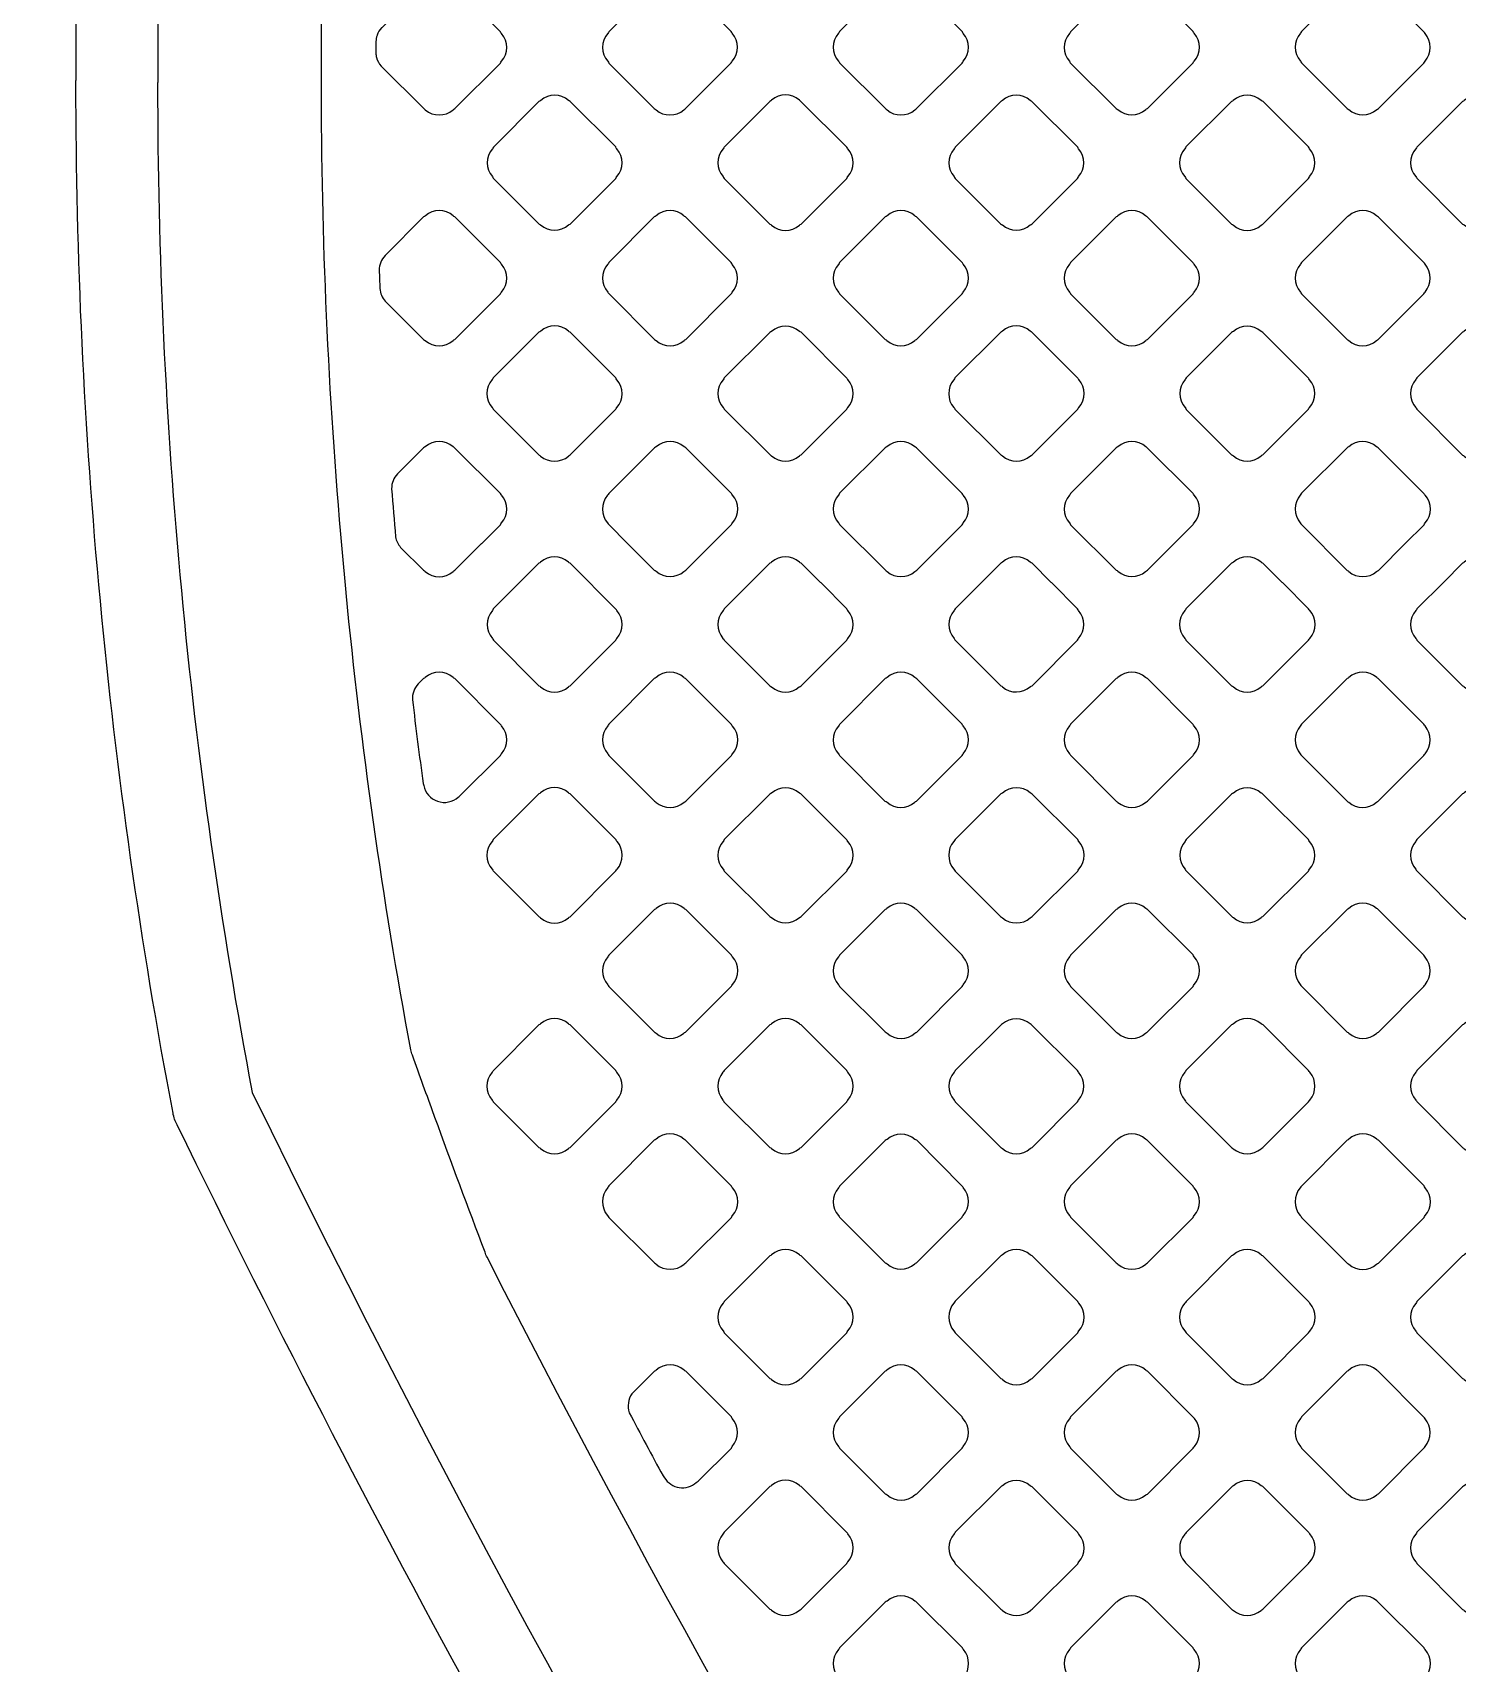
# Model space of a CAD drawing. Header units: millimetres. Extents: x 3440 to 3572, y 2 to 96.
# Drawn here: x 3532.809 to 3534.139, y 62.991 to 64.513 of the extents above; entities that cross this region are included whole.
import ezdxf

# ---------------------------------------------------------------- set-up
doc = ezdxf.new("R2010")
doc.units = ezdxf.units.MM
doc.header["$LTSCALE"] = 23.1
doc.layers.add('gbr-dxf', color=7, linetype='CONTINUOUS')

msp = doc.modelspace()

# ---------------------------------------------------------------- linework, layer by layer
at = {"layer": 'gbr-dxf', "linetype": 'Continuous'}
for points in [[(3536.5997, 55.9348, 0.121503), (3535.0165, 58.5557, -0.008636), (3535.0149, 58.5573), (3533.3383, 60.2336, -0.008712), (3533.3367, 60.2353, -0.198755), (3530.7901, 66.3816, -0.011889)], [(3530.9425, 66.3851, 0.198929), (3533.4461, 60.3414, -0.008685), (3533.4477, 60.3398), (3535.1243, 58.6635, -0.008773), (3535.1259, 58.6618, -0.121503), (3536.7459, 55.9779, -0.017805)], [(3531.2886, 66.1606, 0.198897), (3533.5297, 60.7496, -0.008509), (3533.5313, 60.748), (3535.3702, 58.9091, -0.008751), (3535.3718, 58.9074, -0.121762), (3537.0802, 56.0743, -0.017203)], [(3537.2571, 56.1225, 0.122078), (3535.4998, 59.0388, -0.008495), (3535.4983, 59.0404), (3533.6594, 60.8793, -0.008901), (3533.6577, 60.881, -0.198823), (3531.4717, 66.161, -0.007746)], [(3531.994, 66.1612, 0.198911), (3534.0288, 61.2487, -0.013711), (3534.0315, 61.2458), (3535.8676, 59.4098, -0.008541), (3535.8692, 59.4082, -0.122231), (3537.758, 56.2724, -0.016533)], [(3536.9339, 56.0314, 0.121763), (3535.2624, 58.8013, -0.008691), (3535.2607, 58.803), (3533.4219, 60.6418, -0.008915), (3533.4202, 60.6435, -0.198702), (3531.1362, 66.1571, -0.011933)], [(3531.6241, 66.1591, 0.198838), (3533.7672, 60.9871, -0.008522), (3533.7687, 60.9854), (3535.6076, 59.1466, -0.008926), (3535.6093, 59.1448, -0.121858), (3537.4016, 56.1712, -0.022069)], [(3537.6128, 56.2259, 0.12221), (3535.7631, 59.2987, -0.008815), (3535.7614, 59.3004), (3533.921, 61.1409, -0.01398), (3533.9182, 61.1438, -0.198689), (3531.8416, 66.1593, -0.007704)], [(3538.2212, 54.1867, 0.196009), (3536.0561, 59.4976, -0.019381), (3536.0542, 59.4996), (3534.2986, 61.2948, -0.042234), (3534.2943, 61.2995, -0.048731), (3532.9444, 63.4936, -0.077425), (3532.9405, 63.5047, -0.046914), (3532.8499, 64.4652, -0.010897), (3532.8499, 64.4666), (3532.8499, 64.467, -0.016733), (3532.85, 64.4694), (3532.85, 66.1082, -0.014135)], [(3532.9262, 66.1102), (3532.9262, 64.4671, -0.014012), (3532.9261, 64.4652, 0.046654), (3533.0144, 63.524, 0.048616), (3534.3534, 61.3477), (3536.1106, 59.5509, -0.019718), (3536.1125, 59.5488, -0.195845), (3538.2974, 54.1886, -0.014149)], [(3534.4491, 61.4322, -0.04393), (3533.2337, 63.3701, -0.049617), (3533.2318, 63.3748, -0.003302), (3533.185, 63.5006, -0.02137), (3533.1843, 63.5025, -0.001504), (3533.164, 63.5587, -0.052667), (3533.1625, 63.5638, -0.021887), (3533.1021, 63.9903), (3533.1021, 63.9907, -0.022162), (3533.0792, 64.4262, -0.002029), (3533.079, 64.4649, -0.013393), (3533.079, 64.466), (3533.079, 64.5218, -0.022988)]]:
    msp.add_lwpolyline(points, format="xyb", dxfattribs=at)
for points in [[(3533.1298, 64.4948, -0.035472), (3533.1298, 64.4946), (3533.1299, 64.4942, 0.05135), (3533.1305, 64.4902), (3533.1305, 64.4901, 0.115814), (3533.1348, 64.4821), (3533.1745, 64.4424, -0.087516), (3533.176, 64.4414, 0.379731), (3533.202, 64.4414, -0.09572), (3533.2036, 64.4424), (3533.2461, 64.4849, -0.096266), (3533.2471, 64.4866, 0.379731), (3533.2471, 64.5125, -0.100032), (3533.2461, 64.5142), (3533.2034, 64.557, -0.087516), (3533.2019, 64.5579, 0.379731), (3533.1759, 64.5579, -0.09572), (3533.1743, 64.5569), (3533.1353, 64.5179), (3533.1352, 64.5178, 0.10135), (3533.131, 64.511, -0.036033), (3533.131, 64.5108, 0.074953), (3533.1299, 64.505, -0.04641), (3533.1298, 64.5046)], [(3533.3463, 64.4866, -0.096265), (3533.3473, 64.485), (3533.3898, 64.4424, -0.091913), (3533.3914, 64.4414, 0.379731), (3533.4174, 64.4414, -0.09572), (3533.419, 64.4424), (3533.4616, 64.4851, -0.096266), (3533.4626, 64.4867, 0.379731), (3533.4626, 64.5127, -0.09572), (3533.4616, 64.5143), (3533.4189, 64.557, -0.083121), (3533.4176, 64.5579, 0.379731), (3533.3916, 64.5579, -0.096265), (3533.3899, 64.5569), (3533.3473, 64.5142, -0.095916), (3533.3463, 64.5126, 0.379731)], [(3533.5618, 64.4867, -0.09572), (3533.5628, 64.4851), (3533.6055, 64.4424, -0.092406), (3533.607, 64.4414, 0.379672), (3533.633, 64.4414, -0.095612), (3533.6346, 64.4424), (3533.6773, 64.485, -0.095602), (3533.6782, 64.4867, 0.378906), (3533.6782, 64.5126, -0.083262), (3533.6774, 64.514), (3533.6344, 64.557, -0.087645), (3533.6329, 64.5579, 0.379293), (3533.6069, 64.5578, -0.095956), (3533.6053, 64.5569), (3533.5628, 64.5143, -0.096266), (3533.5618, 64.5127, 0.379731)], [(3533.7773, 64.4866, -0.082704), (3533.7781, 64.4852), (3533.8209, 64.4424, -0.095602), (3533.8225, 64.4415, 0.379293), (3533.8485, 64.4415, -0.095956), (3533.8501, 64.4425), (3533.8927, 64.4851, -0.096266), (3533.8937, 64.4867, 0.379731), (3533.8937, 64.5127, -0.09572), (3533.8927, 64.5143), (3533.8503, 64.5568, -0.100335), (3533.8485, 64.5578, 0.379672), (3533.8226, 64.5578, -0.095612), (3533.821, 64.5569), (3533.7782, 64.5141, -0.095602), (3533.7773, 64.5125, 0.378906)], [(3533.9929, 64.4868, -0.096265), (3533.9938, 64.4851), (3534.0366, 64.4424, -0.091703), (3534.0381, 64.4415, 0.379731), (3534.0641, 64.4415, -0.096265), (3534.0657, 64.4424), (3534.1082, 64.4849, -0.095916), (3534.1092, 64.4866, 0.379731), (3534.1092, 64.5126, -0.096117), (3534.1082, 64.5142), (3534.0656, 64.5568, -0.100054), (3534.0639, 64.5578, 0.379731), (3534.0379, 64.5578, -0.096265), (3534.0363, 64.5568), (3533.9938, 64.5144, -0.095916), (3533.9929, 64.5127, 0.379731)], [(3533.2386, 64.3789, -0.091663), (3533.2395, 64.3774), (3533.2822, 64.3347, -0.086956), (3533.2837, 64.3338, 0.379731), (3533.3097, 64.3338, -0.096265), (3533.3113, 64.3347), (3533.3538, 64.3772, -0.095916), (3533.3548, 64.3789, 0.379731), (3533.3548, 64.4048, -0.100266), (3533.3538, 64.4066), (3533.3112, 64.4491, -0.087516), (3533.3097, 64.4501, 0.379731), (3533.2838, 64.4501, -0.09572), (3533.2821, 64.4491), (3533.2396, 64.4065, -0.096266), (3533.2386, 64.4049, 0.379731)], [(3533.454, 64.3789, -0.091558), (3533.4549, 64.3773), (3533.4977, 64.3345, -0.087516), (3533.4992, 64.3336, 0.379731), (3533.5252, 64.3336, -0.09572), (3533.5268, 64.3346), (3533.5695, 64.3773, -0.096266), (3533.5705, 64.3789, 0.379731), (3533.5705, 64.4049, -0.082756), (3533.5696, 64.4063), (3533.5267, 64.4492, -0.087516), (3533.5252, 64.4502, 0.379731), (3533.4992, 64.4502, -0.09572), (3533.4976, 64.4492), (3533.4549, 64.4065, -0.096266), (3533.454, 64.4049, 0.379731)], [(3533.6696, 64.3789, -0.091583), (3533.6705, 64.3773), (3533.713, 64.3348, -0.103498), (3533.7148, 64.3338, 0.378943), (3533.7407, 64.3338, -0.095866), (3533.7424, 64.3348), (3533.7849, 64.3773, -0.095602), (3533.7859, 64.3789, 0.379293), (3533.7859, 64.4049, -0.087748), (3533.785, 64.4064), (3533.7423, 64.4491, -0.091913), (3533.7407, 64.45, 0.379731), (3533.7147, 64.45, -0.09572), (3533.7131, 64.449), (3533.6706, 64.4065, -0.096214), (3533.6696, 64.4048, 0.379703)], [(3533.885, 64.3789, -0.095865), (3533.886, 64.3773), (3533.9287, 64.3346, -0.091437), (3533.9303, 64.3336, 0.379731), (3533.9563, 64.3336, -0.096265), (3533.9579, 64.3346), (3534.0005, 64.3772, -0.095916), (3534.0015, 64.3789, 0.379731), (3534.0015, 64.4049, -0.100266), (3534.0005, 64.4066), (3533.958, 64.4491, -0.104018), (3533.9562, 64.4501, 0.379731), (3533.9302, 64.4501, -0.09572), (3533.9286, 64.4491), (3533.886, 64.4066, -0.096266), (3533.885, 64.4049, 0.379731)], [(3534.1007, 64.3789, -0.091558), (3534.1016, 64.3774), (3534.1443, 64.3347, -0.087516), (3534.1458, 64.3338, 0.379731), (3534.1718, 64.3338, -0.09572), (3534.1734, 64.3347), (3534.2159, 64.3772, -0.096266), (3534.2169, 64.3789, 0.379731), (3534.2169, 64.4048, -0.100032), (3534.2159, 64.4066), (3534.1733, 64.4491, -0.087516), (3534.1718, 64.4501, 0.379731), (3534.1458, 64.4501, -0.09572), (3534.1442, 64.4491), (3534.1016, 64.4065, -0.096266), (3534.1007, 64.4049, 0.379731)], [(3533.133, 64.2914, 0.001015), (3533.1336, 64.2745), (3533.1336, 64.2744, 0.162126), (3533.1385, 64.2627), (3533.1744, 64.2268, -0.086956), (3533.1759, 64.2259, 0.379214), (3533.2019, 64.2259, -0.096625), (3533.2035, 64.2269), (3533.2461, 64.2695, -0.096266), (3533.2471, 64.2712, 0.379731), (3533.2471, 64.2971, -0.104206), (3533.2461, 64.2989), (3533.2036, 64.3414, -0.092233), (3533.202, 64.3424, 0.379321), (3533.1761, 64.3424, -0.095506), (3533.1744, 64.3414), (3533.1384, 64.3054), (3533.1384, 64.3053, 0.189471), (3533.133, 64.2917, -0.040379)], [(3533.3463, 64.2712, -0.091685), (3533.3472, 64.2697), (3533.3901, 64.2268, -0.087516), (3533.3915, 64.2259, 0.379731), (3533.4175, 64.2259, -0.09572), (3533.4191, 64.2269), (3533.4616, 64.2694, -0.096266), (3533.4626, 64.271, 0.379731), (3533.4626, 64.297, -0.100032), (3533.4616, 64.2987), (3533.4189, 64.3414, -0.087638), (3533.4174, 64.3424, 0.379731), (3533.3915, 64.3424, -0.096265), (3533.3898, 64.3414), (3533.3473, 64.2988, -0.095916), (3533.3463, 64.2972, 0.379731)], [(3533.5618, 64.2711, -0.09185), (3533.5627, 64.2695), (3533.6054, 64.2268, -0.089353), (3533.6069, 64.2259, 0.37908), (3533.6329, 64.2259, -0.096117), (3533.6345, 64.2269), (3533.6772, 64.2696, -0.096332), (3533.6782, 64.2712, 0.379289), (3533.6782, 64.2972, -0.083262), (3533.6774, 64.2986), (3533.6345, 64.3414, -0.08752), (3533.633, 64.3424, 0.379214), (3533.6071, 64.3423, -0.095956), (3533.6054, 64.3414), (3533.5628, 64.2987, -0.096023), (3533.5618, 64.297, 0.379672)], [(3533.7773, 64.2971, 0.379293), (3533.7773, 64.2712, -0.09185), (3533.7782, 64.2696), (3533.8208, 64.227, -0.10399), (3533.8226, 64.226, 0.379321), (3533.8486, 64.226, -0.095506), (3533.8502, 64.2269), (3533.8928, 64.2695, -0.095602), (3533.8937, 64.2711, 0.379293), (3533.8937, 64.2971, -0.087748), (3533.8928, 64.2985), (3533.85, 64.3414, -0.09246), (3533.8484, 64.3423, 0.379703), (3533.8225, 64.3423, -0.095612), (3533.8208, 64.3414), (3533.7782, 64.2988, -0.095796)], [(3533.9929, 64.2711, -0.09572), (3533.9938, 64.2695), (3534.0364, 64.2269, -0.091913), (3534.038, 64.226, 0.379731), (3534.064, 64.226, -0.09572), (3534.0656, 64.2269), (3534.1082, 64.2696, -0.096266), (3534.1092, 64.2712, 0.379731), (3534.1092, 64.2972, -0.10007), (3534.1082, 64.2989), (3534.0658, 64.3412, -0.104442), (3534.064, 64.3423, 0.379731), (3534.0381, 64.3423, -0.09572), (3534.0364, 64.3413), (3533.9938, 64.2987, -0.096266), (3533.9929, 64.2971, 0.379731)], [(3533.2385, 64.1634, -0.091745), (3533.2394, 64.1618), (3533.2822, 64.119, -0.087516), (3533.2837, 64.1181, 0.379731), (3533.3097, 64.1181, -0.09572), (3533.3113, 64.1191), (3533.3539, 64.1617, -0.096266), (3533.3549, 64.1633, 0.379731), (3533.3549, 64.1893, -0.10399), (3533.3539, 64.1911), (3533.3113, 64.2337, -0.092126), (3533.3097, 64.2347, 0.379731), (3533.2838, 64.2347, -0.09572), (3533.2821, 64.2337), (3533.2394, 64.191, -0.095916), (3533.2385, 64.1894, 0.379731)], [(3533.4541, 64.1634, -0.087343), (3533.455, 64.1619), (3533.4978, 64.1191, -0.082483), (3533.4992, 64.1182, 0.379293), (3533.5252, 64.1182, -0.095956), (3533.5268, 64.1192), (3533.5694, 64.1618, -0.096332), (3533.5704, 64.1634, 0.379289), (3533.5704, 64.1894, -0.087248), (3533.5695, 64.1908), (3533.5268, 64.2336, -0.091364), (3533.5252, 64.2345, 0.379293), (3533.4993, 64.2345, -0.095956), (3533.4976, 64.2335), (3533.4551, 64.191, -0.096214), (3533.4541, 64.1893, 0.379672)], [(3533.6695, 64.1633, -0.087549), (3533.6704, 64.1619), (3533.7131, 64.1192, -0.09979), (3533.7148, 64.1182, 0.379731), (3533.7408, 64.1182, -0.09572), (3533.7424, 64.1191), (3533.785, 64.1618, -0.095916), (3533.786, 64.1634, 0.379731), (3533.786, 64.1894, -0.087748), (3533.7851, 64.1908), (3533.7423, 64.2337, -0.091964), (3533.7407, 64.2346, 0.379731), (3533.7147, 64.2346, -0.096265), (3533.7131, 64.2336), (3533.6704, 64.191, -0.095916), (3533.6695, 64.1893, 0.379731)], [(3533.8852, 64.1894, 0.379293), (3533.8852, 64.1634, -0.103917), (3533.8862, 64.1616), (3533.9286, 64.1193, -0.10046), (3533.9303, 64.1183, 0.379289), (3533.9562, 64.1182, -0.095506), (3533.9579, 64.1192), (3534.0004, 64.1618, -0.095394), (3534.0014, 64.1634, 0.379293), (3534.0014, 64.1893, -0.092348), (3534.0004, 64.1909), (3533.9579, 64.2335, -0.096641), (3533.9562, 64.2345, 0.379672), (3533.9303, 64.2345, -0.095612), (3533.9286, 64.2335), (3533.8861, 64.191, -0.095602)], [(3534.1005, 64.1634, -0.091685), (3534.1015, 64.1618), (3534.1443, 64.119, -0.087297), (3534.1458, 64.1181, 0.379731), (3534.1718, 64.1181, -0.09572), (3534.1734, 64.1191), (3534.216, 64.1617, -0.096266), (3534.217, 64.1633, 0.379731), (3534.217, 64.1893, -0.103612), (3534.216, 64.1911), (3534.1734, 64.2337, -0.091964), (3534.1718, 64.2347, 0.379731), (3534.1458, 64.2347, -0.096265), (3534.1442, 64.2337), (3534.1015, 64.191, -0.095916), (3534.1005, 64.1894, 0.379731)], [(3533.1446, 64.0876, 0.002374), (3533.1483, 64.0426, 0.138189), (3533.153, 64.0328), (3533.1744, 64.0114, -0.096206), (3533.176, 64.0104, 0.378955), (3533.202, 64.0104, -0.096117), (3533.2036, 64.0114), (3533.2285, 64.0363), (3533.2287, 64.0365), (3533.2462, 64.054, -0.095602), (3533.2472, 64.0556, 0.379293), (3533.2472, 64.0816, -0.083235), (3533.2463, 64.083), (3533.2034, 64.1259, -0.087516), (3533.2019, 64.1268, 0.379731), (3533.1759, 64.1268, -0.09572), (3533.1743, 64.1258), (3533.15, 64.1016), (3533.15, 64.1015, 0.193341)], [(3533.3462, 64.0556, -0.087248), (3533.3472, 64.0541), (3533.3647, 64.0365, -0.023912), (3533.3663, 64.0348), (3533.3896, 64.0115, -0.107817), (3533.3915, 64.0105, 0.379511), (3533.4174, 64.0104, -0.096117), (3533.4191, 64.0114), (3533.4441, 64.0364), (3533.4617, 64.0541, -0.095602), (3533.4627, 64.0557, 0.378906), (3533.4627, 64.0817, -0.09148), (3533.4618, 64.0832), (3533.4191, 64.1259, -0.095585), (3533.4175, 64.1268, 0.379196), (3533.3916, 64.1268, -0.095612), (3533.3899, 64.1259), (3533.3472, 64.0831, -0.095602), (3533.3462, 64.0815, 0.378906)], [(3533.5618, 64.0557, -0.087248), (3533.5627, 64.0542), (3533.6055, 64.0114, -0.092187), (3533.6071, 64.0104, 0.379465), (3533.633, 64.0104, -0.095956), (3533.6347, 64.0114), (3533.6596, 64.0363), (3533.6598, 64.0365), (3533.6773, 64.054, -0.095824), (3533.6782, 64.0556, 0.379293), (3533.6782, 64.0816, -0.087848), (3533.6773, 64.0831), (3533.6345, 64.1259, -0.091913), (3533.6329, 64.1268, 0.379731), (3533.6069, 64.1268, -0.09572), (3533.6053, 64.1258), (3533.5628, 64.0833, -0.096332), (3533.5618, 64.0816, 0.379289)], [(3533.7773, 64.0556, -0.09148), (3533.7782, 64.054), (3533.8208, 64.0115, -0.10046), (3533.8225, 64.0105, 0.379511), (3533.8484, 64.0104, -0.096117), (3533.8501, 64.0114), (3533.8751, 64.0365), (3533.8928, 64.0541, -0.095602), (3533.8937, 64.0557, 0.379293), (3533.8937, 64.0817, -0.083235), (3533.8929, 64.0831), (3533.85, 64.1259, -0.087516), (3533.8486, 64.1268, 0.379731), (3533.8226, 64.1268, -0.09572), (3533.821, 64.1258), (3533.7783, 64.0832, -0.096332), (3533.7773, 64.0815, 0.379289)], [(3533.9928, 64.0557, -0.095506), (3533.9938, 64.0541), (3534.0365, 64.0113, -0.092072), (3534.0381, 64.0104, 0.379511), (3534.064, 64.0104, -0.096117), (3534.0657, 64.0113), (3534.0908, 64.0365), (3534.1083, 64.054, -0.095602), (3534.1093, 64.0556, 0.378858), (3534.1093, 64.0816, -0.0827), (3534.1084, 64.0829), (3534.0654, 64.1259, -0.087864), (3534.0639, 64.1268, 0.379196), (3534.038, 64.1268, -0.096157), (3534.0364, 64.1259), (3533.9938, 64.0833, -0.095602), (3533.9928, 64.0816, 0.378858)], [(3533.2386, 63.9738, 0.378982), (3533.2386, 63.9479, -0.100588), (3533.2396, 63.9462), (3533.2821, 63.9037, -0.096539), (3533.2837, 63.9027, 0.379201), (3533.3097, 63.9027, -0.095956), (3533.3113, 63.9037), (3533.3539, 63.9463, -0.096111), (3533.3549, 63.9479, 0.379212), (3533.3549, 63.9738, -0.083548), (3533.354, 63.9752), (3533.3113, 64.018, -0.095796), (3533.3096, 64.019, 0.378815), (3533.2837, 64.019, -0.095506), (3533.2821, 64.018), (3533.2395, 63.9755, -0.096195)], [(3533.4539, 63.9479, -0.100082), (3533.455, 63.9462), (3533.4976, 63.9035, -0.095895), (3533.4992, 63.9025, 0.378747), (3533.5251, 63.9025, -0.09601), (3533.5268, 63.9035), (3533.5695, 63.9463, -0.096227), (3533.5705, 63.9479, 0.379422), (3533.5705, 63.9738, -0.100585), (3533.5695, 63.9756), (3533.5454, 63.9996, -0.015184), (3533.5444, 64.0006), (3533.5269, 64.0181, -0.103498), (3533.5252, 64.0191, 0.378858), (3533.4992, 64.0191, -0.095506), (3533.4976, 64.0181), (3533.48, 64.0005), (3533.4549, 63.9755, -0.096627), (3533.454, 63.9738, 0.3795)], [(3533.6696, 63.9738, 0.378982), (3533.6696, 63.9478, -0.083163), (3533.6704, 63.9464), (3533.7132, 63.9037, -0.095895), (3533.7148, 63.9027, 0.379201), (3533.7408, 63.9028, -0.096625), (3533.7424, 63.9037), (3533.7849, 63.9462, -0.096111), (3533.7859, 63.9479, 0.379212), (3533.7859, 63.9738, -0.100076), (3533.7849, 63.9755), (3533.7608, 63.9996, -0.015077), (3533.7598, 64.0005), (3533.7424, 64.018, -0.099849), (3533.7407, 64.019, 0.378815), (3533.7147, 64.019, -0.095506), (3533.7131, 64.018), (3533.6705, 63.9754, -0.096539)], [(3533.885, 63.9479, -0.096117), (3533.886, 63.9463), (3533.9287, 63.9035, -0.091578), (3533.9303, 63.9026, 0.378747), (3533.9562, 63.9026, -0.09601), (3533.9578, 63.9035), (3534.0006, 63.9463, -0.096227), (3534.0016, 63.9479, 0.379422), (3534.0016, 63.9739, -0.088014), (3534.0006, 63.9754), (3533.9764, 63.9996, -0.015184), (3533.9754, 64.0005), (3533.9578, 64.0181, -0.095602), (3533.9562, 64.0191, 0.378858), (3533.9303, 64.0191, -0.095506), (3533.9286, 64.0181), (3533.9111, 64.0006), (3533.886, 63.9755, -0.096627), (3533.885, 63.9738, 0.3795)], [(3534.1007, 63.9479, -0.100285), (3534.1017, 63.9462), (3534.1441, 63.9037, -0.096627), (3534.1458, 63.9027, 0.379451), (3534.1717, 63.9027, -0.096117), (3534.1734, 63.9037), (3534.216, 63.9463, -0.095895), (3534.217, 63.9479, 0.378879), (3534.217, 63.9739, -0.083964), (3534.2161, 63.9753), (3534.1733, 64.018, -0.095602), (3534.1717, 64.019, 0.378906), (3534.1458, 64.019, -0.095506), (3534.1441, 64.018), (3534.1267, 64.0005), (3534.1017, 63.9755, -0.096627), (3534.1007, 63.9738, 0.379731)], [(3533.164, 63.8906, 0.004082), (3533.174, 63.8123, -0.057586), (3533.1745, 63.8106, 0.578979), (3533.2068, 63.7997, -0.063747), (3533.2084, 63.8008), (3533.2462, 63.8386, -0.096227), (3533.2472, 63.8402, 0.378952), (3533.2472, 63.8662, -0.087946), (3533.2463, 63.8676), (3533.2036, 63.9104, -0.092456), (3533.202, 63.9113, 0.37947), (3533.176, 63.9113, -0.096458), (3533.1744, 63.9103), (3533.1693, 63.9053, 0.203529)], [(3533.3463, 63.8402, -0.096117), (3533.3472, 63.8385), (3533.39, 63.7958, -0.092187), (3533.3915, 63.7948, 0.379201), (3533.4175, 63.7949, -0.095956), (3533.4191, 63.7958), (3533.4617, 63.8384, -0.096332), (3533.4627, 63.8401, 0.379308), (3533.4627, 63.866, -0.083548), (3533.4618, 63.8674), (3533.4189, 63.9104, -0.088207), (3533.4174, 63.9113, 0.37947), (3533.3914, 63.9113, -0.096458), (3533.3898, 63.9103), (3533.3472, 63.8678, -0.096627), (3533.3463, 63.8661, 0.3795)], [(3533.5618, 63.84, -0.096625), (3533.5627, 63.8384), (3533.6051, 63.796, -0.107961), (3533.607, 63.7949, 0.379308), (3533.6329, 63.7949, -0.09601), (3533.6346, 63.7959), (3533.6772, 63.8386, -0.096227), (3533.6782, 63.8402, 0.378952), (3533.6782, 63.8661, -0.100076), (3533.6772, 63.8678), (3533.6348, 63.9102, -0.104677), (3533.633, 63.9113, 0.37947), (3533.6071, 63.9113, -0.096458), (3533.6054, 63.9103), (3533.5627, 63.8676, -0.096627), (3533.5618, 63.866, 0.379731)], [(3533.7773, 63.8402, -0.08798), (3533.7782, 63.8387), (3533.8212, 63.7957, -0.083024), (3533.8226, 63.7948, 0.379201), (3533.8485, 63.7949, -0.095956), (3533.8502, 63.7958), (3533.8928, 63.8384, -0.096332), (3533.8937, 63.8401, 0.379308), (3533.8938, 63.866, -0.092052), (3533.8928, 63.8676), (3533.8501, 63.9103, -0.096527), (3533.8484, 63.9113, 0.37947), (3533.8225, 63.9113, -0.096458), (3533.8208, 63.9103), (3533.7783, 63.8678, -0.096627), (3533.7773, 63.8661, 0.3795)], [(3533.9928, 63.8401, -0.096625), (3533.9938, 63.8384), (3534.0364, 63.7958, -0.092072), (3534.038, 63.7949, 0.37981), (3534.0639, 63.7949, -0.096625), (3534.0656, 63.7959), (3534.1082, 63.8385, -0.096111), (3534.1092, 63.8401, 0.37981), (3534.1092, 63.8661, -0.100399), (3534.1082, 63.8678), (3534.0656, 63.9104, -0.088334), (3534.0641, 63.9113, 0.379731), (3534.0381, 63.9113, -0.096458), (3534.0365, 63.9103), (3533.9938, 63.8677, -0.096627), (3533.9928, 63.866, 0.379731)], [(3533.2384, 63.7323, -0.092139), (3533.2394, 63.7308), (3533.2822, 63.688, -0.087638), (3533.2837, 63.687, 0.379451), (3533.3096, 63.687, -0.096117), (3533.3113, 63.688), (3533.354, 63.7308, -0.095796), (3533.355, 63.7324, 0.378779), (3533.355, 63.7583, -0.087715), (3533.3541, 63.7598), (3533.3113, 63.8027, -0.092456), (3533.3097, 63.8036, 0.37947), (3533.2837, 63.8036, -0.096458), (3533.2821, 63.8026), (3533.2394, 63.76, -0.096627), (3533.2384, 63.7583, 0.379731)], [(3533.4541, 63.7323, -0.096625), (3533.4551, 63.7307), (3533.4976, 63.6881, -0.092233), (3533.4992, 63.6872, 0.37981), (3533.5252, 63.6872, -0.095956), (3533.5268, 63.6881), (3533.5694, 63.7307, -0.096332), (3533.5704, 63.7324, 0.37981), (3533.5704, 63.7584, -0.083317), (3533.5695, 63.7598), (3533.5267, 63.8026, -0.088202), (3533.5252, 63.8035, 0.379731), (3533.4993, 63.8035, -0.096458), (3533.4976, 63.8025), (3533.4551, 63.76, -0.096627), (3533.4541, 63.7583, 0.379731)], [(3533.6695, 63.7324, -0.108042), (3533.6706, 63.7305), (3533.713, 63.6881, -0.104264), (3533.7148, 63.6871, 0.379451), (3533.7407, 63.6871, -0.096117), (3533.7424, 63.6881), (3533.785, 63.7307, -0.095796), (3533.786, 63.7324, 0.378779), (3533.786, 63.7583, -0.103884), (3533.785, 63.7601), (3533.7426, 63.8025, -0.108196), (3533.7407, 63.8036, 0.37947), (3533.7147, 63.8035, -0.096458), (3533.7131, 63.8026), (3533.6705, 63.76, -0.096627), (3533.6695, 63.7584, 0.379731)], [(3533.8852, 63.7324, -0.092139), (3533.8861, 63.7308), (3533.9288, 63.6881, -0.087638), (3533.9303, 63.6872, 0.37981), (3533.9562, 63.6872, -0.096625), (3533.9579, 63.6882), (3534.0004, 63.7307, -0.096111), (3534.0014, 63.7323, 0.37981), (3534.0014, 63.7583, -0.10451), (3534.0003, 63.7601), (3533.9579, 63.8025, -0.092233), (3533.9563, 63.8035, 0.379731), (3533.9303, 63.8035, -0.096458), (3533.9287, 63.8025), (3533.8861, 63.76, -0.096627), (3533.8852, 63.7583, 0.379731)], [(3534.1005, 63.7324, -0.092162), (3534.1015, 63.7308), (3534.1443, 63.6879, -0.08752), (3534.1458, 63.687, 0.37889), (3534.1717, 63.687, -0.096117), (3534.1734, 63.688), (3534.2161, 63.7308, -0.095895), (3534.2171, 63.7324, 0.379201), (3534.2171, 63.7584, -0.087784), (3534.2162, 63.7598), (3534.1733, 63.8026, -0.092233), (3534.1718, 63.8036, 0.379731), (3534.1458, 63.8036, -0.096458), (3534.1442, 63.8026), (3534.1015, 63.76, -0.096627), (3534.1005, 63.7583, 0.3795)], [(3533.3463, 63.6245, -0.092162), (3533.3472, 63.623), (3533.3899, 63.5802, -0.08752), (3533.3914, 63.5793, 0.37889), (3533.4173, 63.5793, -0.096117), (3533.419, 63.5803), (3533.4617, 63.6231, -0.095895), (3533.4627, 63.6247, 0.379201), (3533.4627, 63.6507, -0.087784), (3533.4618, 63.6521), (3533.4191, 63.6948, -0.092233), (3533.4175, 63.6958, 0.379731), (3533.3916, 63.6958, -0.096458), (3533.3899, 63.6948), (3533.3472, 63.6521, -0.096627), (3533.3463, 63.6505, 0.3795)], [(3533.5618, 63.6246, -0.092348), (3533.5627, 63.623), (3533.6053, 63.5805, -0.10399), (3533.6071, 63.5794, 0.37981), (3533.6331, 63.5794, -0.096458), (3533.6347, 63.5804), (3533.6772, 63.6229, -0.096627), (3533.6782, 63.6245, 0.37981), (3533.6782, 63.6505, -0.087784), (3533.6773, 63.652), (3533.6345, 63.6948, -0.092233), (3533.6329, 63.6957, 0.379731), (3533.6069, 63.6957, -0.096458), (3533.6053, 63.6948), (3533.5627, 63.6522, -0.096627), (3533.5618, 63.6506, 0.379731)], [(3533.7773, 63.6245, -0.100399), (3533.7783, 63.6228), (3533.8208, 63.5803, -0.096627), (3533.8224, 63.5793, 0.37981), (3533.8484, 63.5793, -0.096625), (3533.85, 63.5803), (3533.8928, 63.623, -0.096111), (3533.8937, 63.6247, 0.37981), (3533.8937, 63.6507, -0.096458), (3533.8927, 63.6523), (3533.8503, 63.6948, -0.100499), (3533.8486, 63.6958, 0.379731), (3533.8226, 63.6958, -0.096458), (3533.8209, 63.6948), (3533.7783, 63.6521, -0.096857), (3533.7773, 63.6505, 0.379731)], [(3533.9928, 63.6247, -0.092162), (3533.9938, 63.6231), (3534.0366, 63.5803, -0.087645), (3534.0381, 63.5793, 0.379201), (3534.0641, 63.5794, -0.096625), (3534.0657, 63.5803), (3534.1082, 63.6228, -0.096111), (3534.1092, 63.6245, 0.379308), (3534.1092, 63.6504, -0.104256), (3534.1082, 63.6522), (3534.0655, 63.6949, -0.092456), (3534.064, 63.6958, 0.37947), (3534.038, 63.6958, -0.096458), (3534.0364, 63.6948), (3533.9938, 63.6523, -0.096627), (3533.9929, 63.6506, 0.3795)], [(3533.2385, 63.5168, -0.110189), (3533.2393, 63.5153), (3533.282, 63.4726, -0.096111), (3533.2837, 63.4716, 0.379308), (3533.3096, 63.4716, -0.09601), (3533.3113, 63.4726), (3533.3539, 63.5152, -0.096227), (3533.3549, 63.5169, 0.378952), (3533.3549, 63.5428, -0.092052), (3533.3539, 63.5444), (3533.3113, 63.587, -0.096527), (3533.3097, 63.588, 0.37947), (3533.2837, 63.5879, -0.096458), (3533.2821, 63.587), (3533.2393, 63.5442, -0.105569), (3533.2385, 63.5428, 0.379732)], [(3533.4539, 63.5168, -0.08798), (3533.4548, 63.5153), (3533.4976, 63.4726, -0.100073), (3533.4993, 63.4716, 0.378747), (3533.5252, 63.4716, -0.09601), (3533.5269, 63.4725), (3533.5695, 63.5152, -0.096328), (3533.5705, 63.5169, 0.379422), (3533.5705, 63.5428, -0.092348), (3533.5695, 63.5444), (3533.5268, 63.5871, -0.096111), (3533.5252, 63.5881, 0.379731), (3533.4992, 63.5881, -0.096458), (3533.4976, 63.5871), (3533.4549, 63.5444, -0.096627), (3533.4539, 63.5428, 0.3795)], [(3533.6696, 63.5169, -0.104473), (3533.6707, 63.5151), (3533.7131, 63.4727, -0.100073), (3533.7148, 63.4717, 0.378747), (3533.7407, 63.4717, -0.09601), (3533.7424, 63.4727), (3533.7849, 63.5152, -0.096227), (3533.7859, 63.5168, 0.379422), (3533.7859, 63.5428, -0.09253), (3533.7849, 63.5444), (3533.7423, 63.5869, -0.096627), (3533.7407, 63.5879, 0.379731), (3533.7147, 63.5879, -0.096723), (3533.7131, 63.5869), (3533.6706, 63.5445, -0.096857), (3533.6697, 63.5428, 0.3795)], [(3533.885, 63.5168, -0.10047), (3533.886, 63.5151), (3533.9286, 63.4725, -0.096111), (3533.9302, 63.4715, 0.379308), (3533.9562, 63.4715, -0.09601), (3533.9578, 63.4725), (3534.0006, 63.5152, -0.096227), (3534.0016, 63.5169, 0.378952), (3534.0016, 63.5428, -0.095968), (3534.0006, 63.5445), (3533.958, 63.5871, -0.10077), (3533.9562, 63.5881, 0.37947), (3533.9303, 63.5881, -0.096458), (3533.9286, 63.5871), (3533.886, 63.5444, -0.096627), (3533.885, 63.5428, 0.379731)], [(3534.1006, 63.5168, -0.087613), (3534.1015, 63.5154), (3534.1445, 63.4724, -0.083081), (3534.1459, 63.4715, 0.379201), (3534.1719, 63.4715, -0.096625), (3534.1735, 63.4725), (3534.2161, 63.5151, -0.096111), (3534.2171, 63.5167, 0.379308), (3534.2171, 63.5427, -0.092315), (3534.2161, 63.5443), (3534.1734, 63.587, -0.096527), (3534.1718, 63.588, 0.37947), (3534.1458, 63.5879, -0.096458), (3534.1442, 63.587), (3534.1016, 63.5444, -0.096627), (3534.1006, 63.5428, 0.3795)], [(3533.3462, 63.4091, -0.100076), (3533.3472, 63.4074), (3533.3899, 63.3648, -0.096227), (3533.3915, 63.3638, 0.379422), (3533.4175, 63.3638, -0.095956), (3533.4191, 63.3648), (3533.4617, 63.4074, -0.096332), (3533.4627, 63.409, 0.379308), (3533.4627, 63.435, -0.092052), (3533.4618, 63.4365), (3533.419, 63.4793, -0.096527), (3533.4174, 63.4803, 0.37947), (3533.3914, 63.4803, -0.096458), (3533.3898, 63.4793), (3533.3472, 63.4367, -0.096627), (3533.3463, 63.4351, 0.379357)], [(3533.5618, 63.409, -0.087848), (3533.5627, 63.4075), (3533.6053, 63.3649, -0.10046), (3533.607, 63.3639, 0.379451), (3533.6329, 63.3639, -0.096117), (3533.6346, 63.3649), (3533.6772, 63.4075, -0.095796), (3533.6782, 63.4092, 0.378779), (3533.6782, 63.4351, -0.092061), (3533.6773, 63.4366), (3533.6347, 63.4793, -0.096328), (3533.633, 63.4802, 0.37947), (3533.6071, 63.4802, -0.096723), (3533.6054, 63.4792), (3533.5627, 63.4366, -0.096627), (3533.5618, 63.4349, 0.379731)], [(3533.7773, 63.4091, -0.096625), (3533.7783, 63.4075), (3533.821, 63.3648, -0.092233), (3533.8225, 63.3638, 0.37981), (3533.8485, 63.3638, -0.095956), (3533.8502, 63.3648), (3533.8928, 63.4074, -0.096332), (3533.8937, 63.409, 0.37981), (3533.8937, 63.435, -0.083317), (3533.8928, 63.4364), (3533.8499, 63.4793, -0.088202), (3533.8484, 63.4803, 0.379731), (3533.8225, 63.4803, -0.096458), (3533.8208, 63.4793), (3533.7783, 63.4367, -0.096627), (3533.7773, 63.4351, 0.379731)], [(3533.9928, 63.409, -0.104392), (3533.9939, 63.4072), (3534.0364, 63.3647, -0.100151), (3534.0381, 63.3637, 0.379308), (3534.064, 63.3637, -0.09601), (3534.0657, 63.3647), (3534.1083, 63.4073, -0.096227), (3534.1093, 63.409, 0.378952), (3534.1093, 63.4349, -0.107677), (3534.1083, 63.4368), (3534.0657, 63.4793, -0.096527), (3534.0641, 63.4803, 0.37947), (3534.0381, 63.4803, -0.096458), (3534.0365, 63.4793), (3533.9938, 63.4366, -0.096627), (3533.9928, 63.435, 0.379731)], [(3533.4541, 63.3013, -0.100285), (3533.4551, 63.2996), (3533.4976, 63.2571, -0.096627), (3533.4992, 63.2561, 0.37981), (3533.5252, 63.2561, -0.096625), (3533.5268, 63.2571), (3533.5694, 63.2997, -0.096111), (3533.5704, 63.3013, 0.37981), (3533.5704, 63.3273, -0.09253), (3533.5694, 63.3289), (3533.5269, 63.3715, -0.096423), (3533.5252, 63.3724, 0.379731), (3533.4993, 63.3724, -0.096458), (3533.4976, 63.3714), (3533.4551, 63.3289, -0.096627), (3533.4541, 63.3273, 0.379731)], [(3533.6695, 63.3014, -0.100082), (3533.6705, 63.2996), (3533.7132, 63.257, -0.095796), (3533.7148, 63.256, 0.37889), (3533.7407, 63.256, -0.096117), (3533.7424, 63.257), (3533.785, 63.2997, -0.095895), (3533.786, 63.3013, 0.379201), (3533.786, 63.3273, -0.096625), (3533.785, 63.3289), (3533.7424, 63.3715, -0.100151), (3533.7407, 63.3725, 0.379731), (3533.7147, 63.3725, -0.096458), (3533.7131, 63.3715), (3533.6705, 63.329, -0.096627), (3533.6695, 63.3273, 0.3795)], [(3533.8851, 63.3013, -0.096625), (3533.8861, 63.2997), (3533.9288, 63.257, -0.092233), (3533.9304, 63.256, 0.37981), (3533.9563, 63.256, -0.095956), (3533.958, 63.257), (3534.0006, 63.2996, -0.096332), (3534.0016, 63.3012, 0.37981), (3534.0016, 63.3272, -0.083317), (3534.0007, 63.3286), (3533.9577, 63.3715, -0.088202), (3533.9563, 63.3724, 0.379731), (3533.9303, 63.3724, -0.096458), (3533.9286, 63.3714), (3533.8861, 63.3289, -0.096627), (3533.8851, 63.3273, 0.379731)], [(3534.1006, 63.3012, -0.100076), (3534.1016, 63.2995), (3534.1441, 63.257, -0.096328), (3534.1458, 63.256, 0.379422), (3534.1717, 63.256, -0.096625), (3534.1734, 63.257), (3534.2161, 63.2997, -0.096332), (3534.2171, 63.3013, 0.379308), (3534.2171, 63.3273, -0.095968), (3534.2161, 63.3289), (3534.1736, 63.3714, -0.10077), (3534.1719, 63.3724, 0.37947), (3534.1459, 63.3724, -0.096458), (3534.1443, 63.3714), (3534.1016, 63.3288, -0.096627), (3534.1006, 63.3271, 0.379357)], [(3533.3664, 63.225, 0.001324), (3533.3979, 63.166, -0.075521), (3533.3993, 63.1643, 0.464952), (3533.429, 63.1599, -0.069158), (3533.4307, 63.161), (3533.4617, 63.192, -0.095916), (3533.4626, 63.1936, 0.379692), (3533.4626, 63.2196, -0.09253), (3533.4617, 63.2211), (3533.4191, 63.2637, -0.096111), (3533.4175, 63.2647, 0.379523), (3533.3915, 63.2647, -0.096614), (3533.3899, 63.2637), (3533.3688, 63.2427, 0.230127)], [(3533.5617, 63.1936, -0.095968), (3533.5627, 63.192), (3533.6052, 63.1494, -0.107982), (3533.6071, 63.1484, 0.379422), (3533.6331, 63.1484, -0.096625), (3533.6347, 63.1494), (3533.6772, 63.1919, -0.096111), (3533.6782, 63.1935, 0.379308), (3533.6782, 63.2194, -0.096507), (3533.6772, 63.2211), (3533.6346, 63.2637, -0.10077), (3533.6329, 63.2647, 0.37947), (3533.6069, 63.2647, -0.096458), (3533.6053, 63.2637), (3533.5627, 63.2212, -0.096627), (3533.5618, 63.2195, 0.379357)], [(3533.7773, 63.1935, -0.092162), (3533.7782, 63.1919), (3533.8211, 63.1491, -0.08752), (3533.8226, 63.1482, 0.37889), (3533.8485, 63.1482, -0.096117), (3533.8501, 63.1491), (3533.8929, 63.1919, -0.095895), (3533.8939, 63.1935, 0.379201), (3533.8939, 63.2195, -0.087784), (3533.8929, 63.221), (3533.8501, 63.2638, -0.092233), (3533.8486, 63.2647, 0.379731), (3533.8226, 63.2647, -0.096458), (3533.8209, 63.2638), (3533.7783, 63.2211, -0.096627), (3533.7773, 63.2194, 0.3795)], [(3533.993, 63.1935, -0.100076), (3533.994, 63.1918), (3534.0365, 63.1493, -0.096328), (3534.0381, 63.1483, 0.379422), (3534.0641, 63.1483, -0.096625), (3534.0657, 63.1493), (3534.1082, 63.1918, -0.096111), (3534.1092, 63.1934, 0.379451), (3534.1092, 63.2194, -0.096259), (3534.1082, 63.221), (3534.0655, 63.2638, -0.083024), (3534.0641, 63.2647, 0.379249), (3534.0381, 63.2646, -0.096458), (3534.0365, 63.2637), (3533.994, 63.2211, -0.096627), (3533.993, 63.2195, 0.379357)], [(3533.4539, 63.0858, -0.087784), (3533.4549, 63.0843), (3533.4976, 63.0416, -0.100151), (3533.4993, 63.0406, 0.37981), (3533.5252, 63.0406, -0.095956), (3533.5269, 63.0415), (3533.5695, 63.0842, -0.096332), (3533.5705, 63.0858, 0.37981), (3533.5705, 63.1118, -0.087784), (3533.5696, 63.1133), (3533.5268, 63.1561, -0.092233), (3533.5252, 63.157, 0.379731), (3533.4992, 63.157, -0.096458), (3533.4976, 63.156), (3533.4549, 63.1134, -0.096627), (3533.4539, 63.1117, 0.379731)], [(3533.6697, 63.0858, -0.108195), (3533.6707, 63.084), (3533.7131, 63.0416, -0.104691), (3533.7149, 63.0405, 0.37981), (3533.7409, 63.0405, -0.096625), (3533.7425, 63.0415), (3533.785, 63.084, -0.096111), (3533.786, 63.0857, 0.37981), (3533.786, 63.1116, -0.100399), (3533.785, 63.1133), (3533.7425, 63.1558, -0.104691), (3533.7407, 63.1569, 0.379731), (3533.7147, 63.1569, -0.096723), (3533.7131, 63.1559), (3533.6706, 63.1134, -0.096857), (3533.6697, 63.1118, 0.379731)], [(3533.8851, 63.0857, -0.092162), (3533.8861, 63.0841), (3533.9288, 63.0414, -0.087645), (3533.9303, 63.0405, 0.379201), (3533.9562, 63.0405, -0.096625), (3533.9579, 63.0415), (3534.0006, 63.0842, -0.096111), (3534.0016, 63.0858, 0.379451), (3534.0016, 63.1118, -0.087916), (3534.0007, 63.1133), (3533.9579, 63.156, -0.092187), (3533.9564, 63.1569, 0.379249), (3533.9304, 63.1569, -0.096458), (3533.9288, 63.1559), (3533.8861, 63.1133, -0.096627), (3533.8851, 63.1116, 0.3795)], [(3534.1006, 63.0858, -0.095968), (3534.1016, 63.0842), (3534.1443, 63.0414, -0.092398), (3534.1459, 63.0405, 0.379422), (3534.1719, 63.0405, -0.096625), (3534.1735, 63.0415), (3534.2161, 63.0841, -0.096111), (3534.2171, 63.0857, 0.379451), (3534.2171, 63.1117, -0.083636), (3534.2162, 63.1131), (3534.1732, 63.156, -0.087648), (3534.1718, 63.1569, 0.379249), (3534.1458, 63.1569, -0.096458), (3534.1442, 63.1559), (3534.1016, 63.1134, -0.096627), (3534.1006, 63.1117, 0.379357)], [(3533.5618, 62.9779, -0.087784), (3533.5627, 62.9764), (3533.6054, 62.9337, -0.100151), (3533.6071, 62.9327, 0.37981), (3533.6331, 62.9327, -0.095956), (3533.6347, 62.9337), (3533.6773, 62.9763, -0.096332), (3533.6783, 62.978, 0.37981), (3533.6783, 63.0039, -0.087784), (3533.6774, 63.0054), (3533.6346, 63.0482, -0.092233), (3533.633, 63.0492, 0.379731), (3533.6071, 63.0492, -0.096458), (3533.6054, 63.0482), (3533.5627, 63.0055, -0.096627), (3533.5618, 63.0039, 0.379731)], [(3533.7774, 63.0039, 0.37947), (3533.7774, 62.978, -0.100399), (3533.7784, 62.9762), (3533.8209, 62.9338, -0.096627), (3533.8225, 62.9328, 0.37981), (3533.8485, 62.9328, -0.096625), (3533.8502, 62.9338), (3533.8928, 62.9764, -0.096111), (3533.8937, 62.978, 0.379308), (3533.8938, 63.0039, -0.092315), (3533.8928, 63.0055), (3533.8502, 63.0481, -0.096527), (3533.8485, 63.0491, 0.379), (3533.8226, 63.0491, -0.095968), (3533.821, 63.0481), (3533.7784, 63.0056, -0.096527)], [(3533.9928, 62.978, -0.096117), (3533.9938, 62.9764), (3534.0366, 62.9336, -0.091578), (3534.0381, 62.9327, 0.379201), (3534.0641, 62.9327, -0.096625), (3534.0657, 62.9337), (3534.1083, 62.9763, -0.096111), (3534.1093, 62.9779, 0.379451), (3534.1093, 63.0039, -0.100588), (3534.1083, 63.0056), (3534.0656, 63.0483, -0.087648), (3534.0641, 63.0493, 0.379249), (3534.0381, 63.0492, -0.096458), (3534.0365, 63.0483), (3533.9938, 63.0056, -0.096627), (3533.9929, 63.0039, 0.3795)]]:
    msp.add_lwpolyline(points, format="xyb", close=True, dxfattribs=at)

doc.saveas('drawing.dxf')
